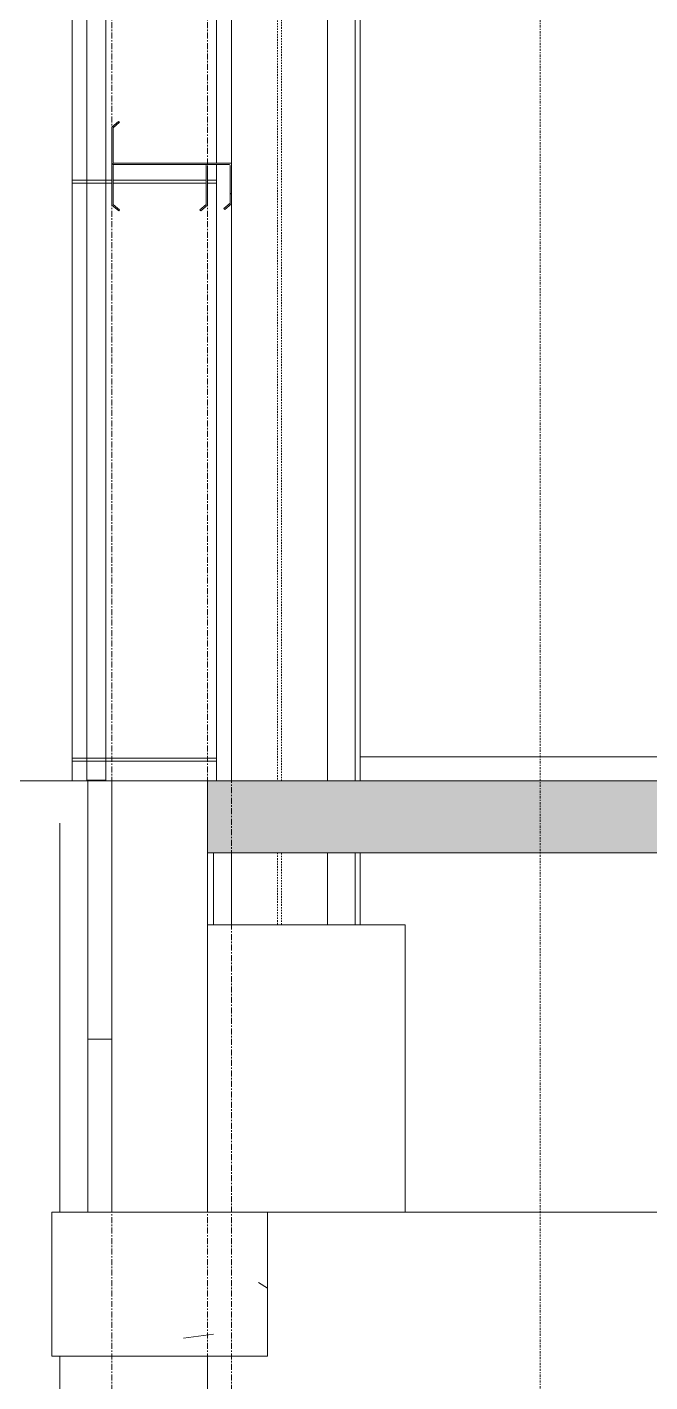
# Model space of a CAD drawing. Header units: inches. Extents: x 21386 to 98862, y -290 to 853.
# Drawn here: x 35616.4 to 35668.4, y -50.2 to 62.9 of the extents above; entities that cross this region are included whole.
import ezdxf

# ---------------------------------------------------------------- set-up
doc = ezdxf.new("R2010")
doc.units = ezdxf.units.IN
doc.header["$MEASUREMENT"] = 0
for name, pattern in [('Dash Dot 3_16_', [0.3125, 0.1875, -0.0625, 0, -0.0625]), ('Grid Line 1_2_', [0.875, 0.5, -0.125, 0.125, -0.125]), ('Hidden 1_8_', [0.1875, 0.125, -0.0625])]:
    doc.linetypes.add(name, pattern=pattern)
for name, color, linetype, lineweight in [('A-ANNO-SYMB', 150, 'Continuous', 9), ('A-FLOR', 192, 'Continuous', 13), ('A-FLOR-LEVL', 51, 'Continuous', 9), ('A-FLOR-PATT', 8, 'Continuous', 25), ('A-GLAZ-CWMG', 51, 'Continuous', 13), ('A-WALL', 113, 'Continuous', 13), ('A-WALL-PATT', 111, 'Continuous', 25), ('C-TOPO', 7, 'Continuous', 13), ('L-SITE-WALL', 31, 'Continuous', 13), ('S-BEAM', 12, 'Continuous', 13), ('S-COLS', 52, 'Continuous', 13), ('S-FNDN', 32, 'Continuous', 13), ('S-GRID', 1, 'Continuous', 9)]:
    doc.layers.add(name, color=color, linetype=linetype, lineweight=lineweight)
pattern_1 = [(50, (-87938.914, 98.42), (55.0854, -4.819842), [5.76, -63.36]), (355, (-87938.914, 98.42), (-10.65569, 57.76853), [4.608, -50.688]), (100.451, (-87934.323, 98.02), (44.429468, 52.94866), [4.895, -53.848]), (46.184, (-87938.914, 113.78), (81.96444, -12.71212), [8.64, -95.04]), (96.636, (-87932.084, 112.72), (71.7815, 74.81238), [7.343, -80.772]), (351.184, (-87938.91, 113.78), (71.78195, 74.81243), [6.912, -76.032]), (21, (-87931.234, 109.94), (45.84207, -30.92146), [5.76, -63.36]), (326, (-87931.234, 109.94), (18.687064, 55.691476), [4.608, -50.688]), (71.451, (-87927.414, 107.363), (64.52891, 24.77011), [4.895, -53.848]), (37.5, (-87938.914, 98.42), (0.9338946, 25.566816), [2.534, -47.539, 2.534, -48.922, -50.88]), (37.5, (-87938.914, 98.42), (0.9338946, 25.566816), [-101.53, 2.534, -48.346]), (7.5, (-87938.914, 98.42), (20.20404, 30.291303), [2.534, -26.803, 2.534, -46.387, -19.392]), (7.5, (-87938.914, 98.42), (20.20404, 30.291303), [-78.259, 2.534, -16.858]), (327.5, (-87956.04, 98.42), (40.9977845, -1.7324026), [2.534, -16.666, 2.534, -57.37, -79.488]), (327.5, (-87956.04, 98.42), (40.9977845, -1.7324026), [-79.104, 2.534, -76.954]), (317.5, (-87963.72, 98.42), (44.788883, 7.687839), [2.534, -22.426, 2.534, -37.248, -56.448]), (317.5, (-87963.72, 98.42), (44.788883, 7.687839), [-64.742, 2.534, -53.914])]

# ---------------------------------------------------------------- blocks, each defined once
blk = doc.blocks.new('Struct_Xcel_Sports Complex_rvt-4-Building Section - East_West looking South')
at = {"layer": 'A-FLOR-PATT', "lineweight": 9}
h = blk.add_hatch(dxfattribs=at)
h.set_pattern_fill('FP_59', color=256, style=0, pattern_type=2)
h.set_pattern_definition(pattern_1)
h.paths.add_polyline_path([(-26273.39, -6), (-22066.14, -6), (-22066.14, 0), (-26273.39, 0), (-26273.39, -1.7)], flags=0)
at = {"layer": 'A-WALL-PATT', "lineweight": 9}
h = blk.add_hatch(dxfattribs=at)
h.set_pattern_fill('FP_59', color=8, style=0, pattern_type=2)
h.set_pattern_definition(pattern_1)
h.paths.add_polyline_path([(-26273.39, -36), (-26273.39, 0), (-26281.39, 0), (-26281.39, -36)], flags=0)
at = {"layer": 'S-FNDN', "lineweight": 9}
h = blk.add_hatch(dxfattribs=at)
h.set_pattern_fill('FP_59', color=8, style=0, pattern_type=2)
h.set_pattern_definition(pattern_1)
h.paths.add_polyline_path([(-26268.39, -48), (-26268.39, -36), (-26286.39, -36), (-26286.39, -48)], flags=0)
at = {"layer": 'A-FLOR', "color": 7}
for p, q in [((-26273.39, 0), (-26273.39, -6)), ((-22066.14, 0), (-26273.39, 0)), ((-26273.39, -6), (-22066.14, -6))]:
    blk.add_line(p, q, dxfattribs=at)
at = {"layer": 'L-SITE-WALL', "color": 7}
for p, q in [((-26273.39, 0), (-26281.39, 0)), ((-26281.39, 0), (-26281.39, -36)), ((-26273.39, -36), (-26273.39, 0)), ((-26281.39, -36), (-26273.39, -36))]:
    blk.add_line(p, q, dxfattribs=at)
at = {"layer": 'S-FNDN', "color": 8, "lineweight": 9}
for p, q in [((-26273.39, -12), (-26256.89, -12)), ((-26256.89, -36), (-26256.89, -12)), ((-26268.39, -36), (-26224.39, -36))]:
    blk.add_line(p, q, dxfattribs=at)
at = {"layer": 'S-FNDN', "color": 7}
for p, q in [((-26268.39, -36), (-26286.39, -36)), ((-26286.39, -36), (-26286.39, -48)), ((-26268.39, -48), (-26268.39, -36)), ((-26286.39, -48), (-26268.39, -48))]:
    blk.add_line(p, q, dxfattribs=at)
blk = doc.blocks.new('Girt_C - 8_D-1409812-Building Section - East_West looking South')
at = {"layer": 'S-BEAM', "color": 8, "lineweight": 9}
for p, q in [((-26281.39, 51.37), (-26281.39, 48.05)), ((-26281.28, 48.11), (-26281.28, 51.37)), ((-26273.5, 51.37), (-26273.5, 48.11)), ((-26273.39, 48.05), (-26273.39, 51.37)), ((-26281.39, 48.05), (-26280.81, 47.57)), ((-26280.74, 47.66), (-26281.28, 48.11)), ((-26280.81, 47.57), (-26280.74, 47.66)), ((-26273.5, 48.11), (-26274.04, 47.66)), ((-26274.04, 47.66), (-26273.96, 47.57)), ((-26273.96, 47.57), (-26273.39, 48.05))]:
    blk.add_line(p, q, dxfattribs=at)
for centre, radius, start, end in [((-26281.2, 51.37), 0.188, 90, 180), ((-26281.2, 51.37), 0.0782, 90, 176.9576), ((-26273.58, 51.37), 0.0782, 2.1227, 90)]:
    blk.add_arc(centre, radius, start, end, dxfattribs=at)
blk = doc.blocks.new('Rectangular Mullion - Exterior 2_ x 4_5_-V179-Building Section - East_West looking South')
at = {"layer": 'A-GLAZ-CWMG', "color": 8, "lineweight": 9}
blk.add_line((-26260.64, 2), (-26234.2, 2), dxfattribs=at)
blk = doc.blocks.new('Girt_Z - 10_D-1236892-Building Section - East_West looking South')
at = {"layer": 'S-BEAM', "lineweight": 9}
h = blk.add_hatch(dxfattribs=at)
h.set_pattern_fill('FP_56', color=8, style=0, pattern_type=2)
h.set_pattern_definition([(45, (-87938.914, 98.42), (-19.00703, 19.00703), []), (45, (-87938.914, 127.22), (-19.00703, 19.00703), [])])
h.paths.add_polyline_path([(-26271.96, 47.7), (-26271.39, 48.18), (-26271.39, 51.55), (-26271.5, 51.37), (-26271.5, 48.23), (-26272.04, 47.78)], flags=0)
h.paths.add_polyline_path([(-26281.2, 51.45), (-26271.58, 51.45), (-26271.39, 51.55), (-26281.2, 51.55)], flags=0)
h.paths.add_polyline_path([(-26281.28, 51.63), (-26281.28, 54.52), (-26280.75, 54.97), (-26280.82, 55.05), (-26281.39, 54.57), (-26281.39, 51.63)], flags=0)
at = {"layer": 'S-BEAM', "color": 7}
for p, q in [((-26280.82, 55.05), (-26281.39, 54.57)), ((-26281.39, 54.57), (-26281.39, 51.63)), ((-26281.28, 54.52), (-26280.75, 54.97)), ((-26281.28, 51.63), (-26281.28, 54.52)), ((-26280.75, 54.97), (-26280.82, 55.05)), ((-26271.39, 51.55), (-26281.2, 51.55)), ((-26281.2, 51.45), (-26271.58, 51.45)), ((-26271.5, 51.37), (-26271.5, 48.23)), ((-26271.39, 48.18), (-26271.39, 51.55)), ((-26271.5, 48.23), (-26272.04, 47.78)), ((-26272.04, 47.78), (-26271.96, 47.7)), ((-26271.96, 47.7), (-26271.39, 48.18))]:
    blk.add_line(p, q, dxfattribs=at)
for centre, radius, start, end in [((-26281.2, 51.63), 0.188, 180, 270), ((-26281.2, 51.63), 0.0782, 182.1227, 270), ((-26271.58, 51.37), 0.0782, 3.0424, 90)]:
    blk.add_arc(centre, radius, start, end, dxfattribs=at)
blk = doc.blocks.new('W-Wide Flange-Column - B1_L-1389336-Building Section - East_West looking South')
at = {"layer": 'S-COLS', "color": 8, "linetype": 'Hidden 1_8_', "lineweight": 9}
for p, q in [((-26267.55, 336.18), (-26267.55, 0)), ((-26267.23, 0), (-26267.23, 336.18)), ((-26267.55, -6), (-26267.55, -12)), ((-26267.23, -12), (-26267.23, -6))]:
    blk.add_line(p, q, dxfattribs=at)

msp = doc.modelspace()

# ---------------------------------------------------------------- hatches: boundary and pattern name
at = {"layer": 'A-WALL-PATT', "lineweight": 9}
h = msp.add_hatch(dxfattribs=at)
h.set_pattern_fill('FP_62', color=8, style=0, pattern_type=2)
h.set_pattern_definition([(90, (-87917.14, -191.25), (-193, -193), [48, -145]), (180, (-87917.14, -191.25), (-2e-14, -193), [96, -97]), (270, (-88013.14, -143.25), (-193, -193), [48, -145]), (180, (-87917.14, -143.25), (-2e-14, -193), [96, -97]), (270, (-88013.64, -143.25), (-193, -193), [48, -145]), (180, (-88013.64, -143.25), (-2e-14, -193), [96, -97]), (90, (-88109.64, -191.25), (-193, -193), [48, -145]), (180, (-88013.64, -191.25), (-2e-14, -193), [96, -97]), (90, (-87964.9, -143), (-193, -193), [48, -145]), (180, (-87916.77, -143), (-2e-14, -193), [48.125, -144.875]), (180, (-87916.77, -95), (-2e-14, -193), [48.125, -144.875]), (90, (-88061.4, -143), (-193, -193), [48, -145]), (180, (-87965.4, -143), (-2e-14, -193), [96, -97]), (270, (-87965.4, -95), (-193, -193), [48, -145]), (180, (-87965.4, -95), (-2e-14, -193), [96, -97]), (180, (-88061.9, -143), (-2e-14, -193), [48, -145]), (270, (-88061.9, -95), (-193, -193), [48, -145]), (180, (-88061.9, -95), (-2e-14, -193), [48, -145]), (90, (-87917.14, -94.75), (-193, -193), [48, -145]), (180, (-87917.14, -94.75), (-2e-14, -193), [96, -97]), (270, (-88013.14, -46.75), (-193, -193), [48, -145]), (180, (-87917.14, -46.75), (-2e-14, -193), [96, -97]), (270, (-88013.64, -46.75), (-193, -193), [48, -145]), (180, (-88013.64, -46.75), (-2e-14, -193), [96, -97]), (90, (-88109.64, -94.75), (-193, -193), [48, -145]), (180, (-88013.64, -94.75), (-2e-14, -193), [96, -97]), (90, (-87964.9, -46.5), (-193, -193), [48, -145]), (180, (-87916.77, -46.5), (-2e-14, -193), [48.125, -144.875]), (180, (-87916.77, 1.5), (-2e-14, -193), [48.125, -144.875]), (90, (-88061.4, -46.5), (-193, -193), [48, -145]), (180, (-87965.4, -46.5), (-2e-14, -193), [96, -97]), (270, (-87965.4, 1.5), (-193, -193), [48, -145]), (180, (-87965.4, 1.5), (-2e-14, -193), [96, -97]), (180, (-88061.9, -46.5), (-2e-14, -193), [48, -145]), (270, (-88061.9, 1.5), (-193, -193), [48, -145]), (180, (-88061.9, 1.5), (-2e-14, -193), [48, -145])])
h.paths.add_polyline_path([(35620.14, 0), (35632.21, 0), (35632.21, 51.45), (35623.64, 51.52), (35623.64, 51.55), (35632.21, 51.55), (35632.21, 100.07), (35631.16, 100.07), (35631.46, 99.77), (35631.46, 96.51), (35631.35, 96.5), (35631.27, 99.83), (35630.88, 100.07), (35623.92, 100.07), (35623.57, 99.77), (35623.57, 96.5), (35623.46, 96.51), (35623.46, 99.82), (35623.64, 100.07), (35623.64, 100.18), (35623.88, 100.18), (35624.03, 100.3), (35624.1, 100.18), (35630.81, 100.22), (35630.88, 100.3), (35631.03, 100.18), (35632.21, 100.18), (35632.21, 144.69), (35623.64, 144.74), (35623.64, 144.8), (35632.21, 144.87), (35632.21, 146.5), (35631.46, 146.5), (35631.46, 144.88), (35631.35, 144.87), (35631.27, 146.5), (35630.22, 146.5), (35630.22, 173.12), (35620.14, 173.12), (35620.14, 17.83)], flags=0)
h.paths.add_polyline_path([(35624.03, 47.57), (35623.46, 48.11), (35623.46, 51.37), (35623.57, 51.37), (35623.64, 48.04), (35624.1, 47.66)], flags=0)
h.paths.add_polyline_path([(35630.88, 47.57), (35630.81, 47.66), (35631.35, 48.11), (35631.35, 51.37), (35631.46, 51.37), (35631.46, 48.05), (35631.27, 47.9)], flags=0)
h.paths.add_polyline_path([(35623.57, 51.63), (35623.46, 51.63), (35623.46, 54.57), (35624.03, 55.05), (35624.1, 54.97), (35623.57, 54.52)], flags=0)
h.paths.add_polyline_path([(35623.64, 96.32), (35623.64, 96.43), (35631.27, 96.43), (35631.27, 96.32), (35623.64, 96.32)], flags=0)
h.paths.add_polyline_path([(35623.57, 100.25), (35623.46, 100.3), (35623.46, 103.2), (35624.03, 103.68), (35624.1, 103.59), (35623.57, 103.14), (35623.57, 100.3)], flags=0)
h.paths.add_polyline_path([(35624.03, 141.19), (35623.46, 141.72), (35623.46, 144.61), (35623.57, 144.61), (35623.64, 141.66), (35624.1, 141.27)], flags=0)
h.paths.add_polyline_path([(35623.57, 144.87), (35623.46, 144.88), (35623.46, 148.19), (35624.03, 148.67), (35624.1, 148.59), (35623.57, 148.14)], flags=0)
h = msp.add_hatch(dxfattribs=at)
h.set_pattern_fill('FP_60', color=8, style=0, pattern_type=2)
h.set_pattern_definition([(0, (-87938.914, 98.42), (0, 24), []), (90, (-87938.914, 98.42), (-24, 1e-15), [])])
h.paths.add_polyline_path([(35623.46, -36), (35623.46, 0), (35621.46, 0), (35621.46, -36)], flags=0)
at = {"layer": 'C-TOPO', "lineweight": 9}
h = msp.add_hatch(dxfattribs=at)
h.set_pattern_fill('FP_47', color=8, style=0, pattern_type=2)
h.set_pattern_definition([(0, (-87938.914, 98.42), (48, 48), [48, -48]), (0, (-87938.914, 116.42), (48, 48), [48, -48]), (0, (-87938.914, 134.42), (48, 48), [48, -48]), (90, (-87932.914, 140.42), (-48, 48), [48, -48]), (90, (-87914.914, 140.42), (-48, 48), [48, -48]), (90, (-87896.914, 140.42), (-48, 48), [48, -48])])
h.paths.add_polyline_path([(35611.14, -79.82), (35631.46, -79.82), (35631.46, -48), (35618.46, -48), (35618.46, -36), (35621.46, -36), (35621.46, 0), (35540.96, 0), (35540.96, -79.82)], flags=0)

# ---------------------------------------------------------------- linework, layer by layer
at = {"layer": 'A-ANNO-SYMB', "linetype": 'Dash Dot 3_16_'}
msp.add_line((35659.23, -54.12), (35659.23, 385.8), dxfattribs=at)
at = {"layer": 'A-FLOR-LEVL', "linetype": 'Grid Line 1_2_'}
msp.add_line((35347.52, 0), (40226.21, 0), dxfattribs=at)
at = {"layer": 'A-WALL', "color": 7}
for p, q in [((35621.38, 351.57), (35621.38, 0.06)), ((35622.96, 0.06), (35622.96, 351.57)), ((35621.38, 0.06), (35622.96, 0.06))]:
    msp.add_line(p, q, dxfattribs=at)
at = {"layer": 'A-WALL', "color": 8, "lineweight": 9}
for p, q in [((35620.14, 0), (35620.14, 241.75)), ((35632.21, 100.08), (35632.21, 51.55)), ((35632.21, 51.46), (35632.21, 0))]:
    msp.add_line(p, q, dxfattribs=at)
at = {"layer": 'C-TOPO'}
for p, q in [((35621.46, 0), (35540.96, 0)), ((35631.46, -79.82), (35631.46, -48))]:
    msp.add_line(p, q, dxfattribs=at)
at = {"layer": 'C-TOPO', "color": 8, "lineweight": 9}
for p, q in [((35621.46, 0), (35540.96, 0)), ((35631.96, -12), (35631.96, -6)), ((35631.46, -48), (35631.46, -79.82))]:
    msp.add_line(p, q, dxfattribs=at)
at = {"layer": 'L-SITE-WALL', "color": 7}
for p, q in [((35623.46, 0), (35621.46, 0)), ((35621.46, 0), (35621.46, -36)), ((35623.46, -36), (35623.46, 0)), ((35621.46, -36), (35623.46, -36))]:
    msp.add_line(p, q, dxfattribs=at)
at = {"layer": 'S-COLS', "color": 8, "lineweight": 9}
for p, q in [((35641.46, 336.18), (35641.46, 0)), ((35643.77, 141.09), (35643.77, 0)), ((35644.21, 141.09), (35644.21, 0)), ((35633.46, 96.8), (35633.46, 51.55)), ((35633.46, 48.18), (35633.46, 0)), ((35633.46, -6), (35633.46, -12)), ((35641.46, -6), (35641.46, -12)), ((35643.77, -6), (35643.77, -12)), ((35644.21, -6), (35644.21, -12))]:
    msp.add_line(p, q, dxfattribs=at)
at = {"layer": 'S-GRID', "linetype": 'Grid Line 1_2_'}
for p, q in [((35623.46, -273.16), (35623.46, 671.89)), ((35623.46, -273.16), (35623.46, 671.89)), ((35631.46, -273.16), (35631.46, 671.89)), ((35633.46, -273.16), (35633.46, 671.89))]:
    msp.add_line(p, q, dxfattribs=at)

# ---------------------------------------------------------------- block references
at = {"color": 170, "lineweight": 5}
msp.add_blockref('Struct_Xcel_Sports Complex_rvt-4-Building Section - East_West looking South', (61904.85, 0), dxfattribs=at)
at = {"layer": 'A-GLAZ-CWMG', "color": 8, "lineweight": 9}
msp.add_blockref('Rectangular Mullion - Exterior 2_ x 4_5_-V179-Building Section - East_West looking South', (61904.85, 0), dxfattribs=at)
at = {"layer": 'S-BEAM', "color": 8, "lineweight": 9}
for name in ['Girt_Z - 10_D-1236892-Building Section - East_West looking South', 'Girt_C - 8_D-1409812-Building Section - East_West looking South']:
    msp.add_blockref(name, (61904.85, 0), dxfattribs=at)
at = {"layer": 'S-COLS', "color": 8, "linetype": 'Hidden 1_8_', "lineweight": 9}
msp.add_blockref('W-Wide Flange-Column - B1_L-1389336-Building Section - East_West looking South', (61904.85, 0), dxfattribs=at)

doc.saveas('drawing.dxf')
